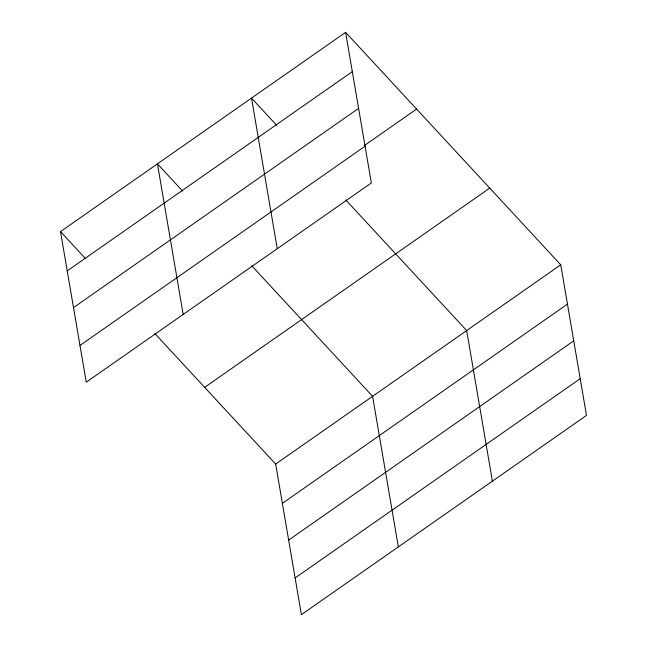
<?xml version="1.0" encoding="UTF-8"?>
<svg xmlns="http://www.w3.org/2000/svg" width="647" height="647" viewBox="0 0 647 647"><rect width="100%" height="100%" fill="white"/><g stroke="black" fill="none" stroke-linecap="round" stroke-linejoin="round"><path stroke-width="0.97" d="M345.603 32.35L371.346 182.939L86.253 382.183L60.511 231.594L345.603 32.35L560.747 264.817L586.489 415.406L301.397 614.65L275.654 464.061L154.754 333.423M67.223 270.891L352.316 71.639M73.499 307.616L358.6 108.373M364.609 145.397L416.603 109.06M79.969 345.458L365.062 146.206M204.662 387.351L489.755 188.099M275.654 464.061L560.747 264.817M282.375 503.358L567.468 304.106M288.651 540.083L573.743 340.832M295.121 577.925L580.213 378.673M276.779 125.397L251.521 98.101L277.264 248.691M345.765 199.931L466.673 330.568L492.407 481.158M182.697 191.148L157.439 163.853L183.182 314.442M251.683 265.682L372.591 396.32L398.334 546.909M60.511 231.594L85.089 258.153"/></g></svg>
